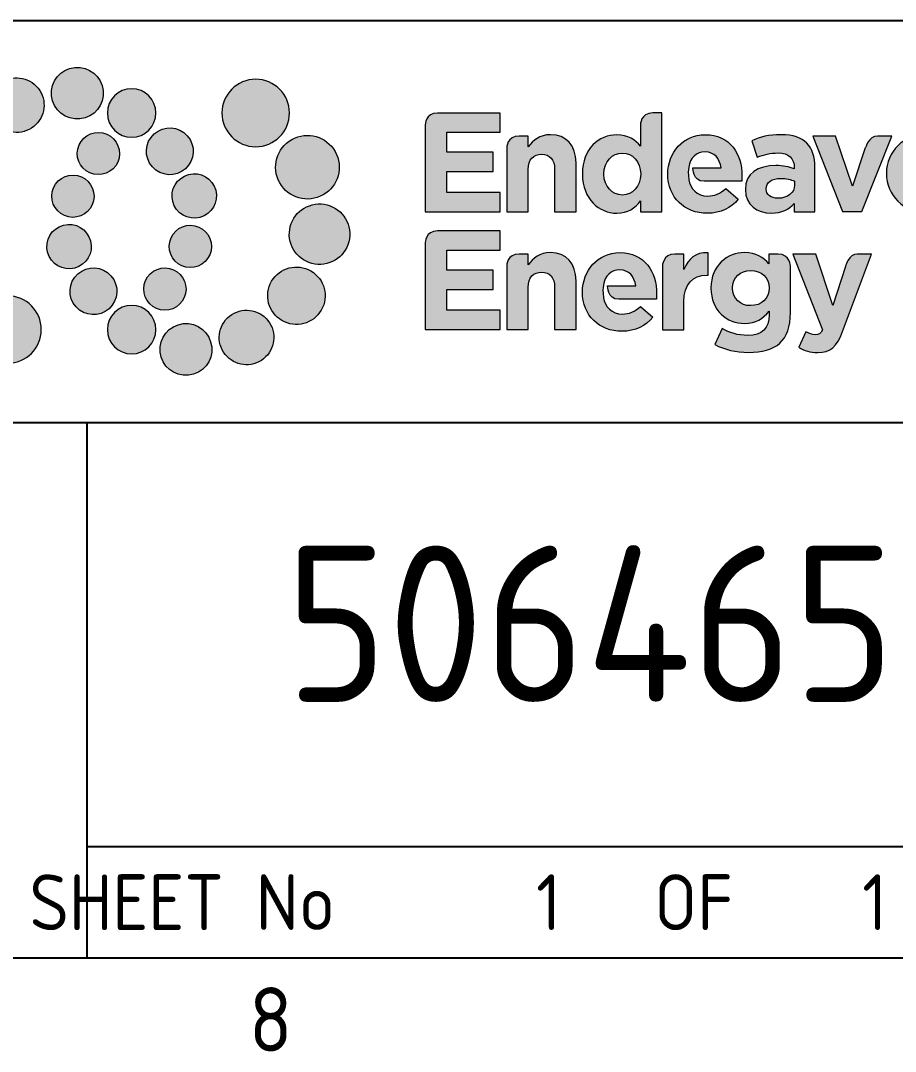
# Paper-space layout 'A2' of a CAD drawing. Header units: metres, sheet in millimetres. Extents: x -21 to 565, y 0 to 412.
# Drawn here: x 503.42 to 542.6, y 0.82 to 47 of the extents above; entities that cross this region are included whole.
import ezdxf
from ezdxf.enums import TextEntityAlignment as Align

# ---------------------------------------------------------------- set-up
doc = ezdxf.new("R2010")
doc.units = ezdxf.units.M
doc.layers.get('0').update_dxf_attribs({"color": 6})
doc.layers.add('Notes', color=7, linetype='Continuous')
doc.layers.add('SupportsUG_SP_EXT', color=7, linetype='Continuous')
doc.styles.add('iecISOCP', font='isocp.shx')
doc.styles.get("Standard").update_dxf_attribs({"font": 'arial.ttf'})

# ---------------------------------------------------------------- blocks, each defined once
blk = doc.blocks.new('EE_LOGO')
h = blk.add_hatch(color=7)
edge = h.paths.add_edge_path()
edge.add_spline(control_points=[(-18.272, 5.865), (-18.338, 6.504), (-18.908, 6.969), (-19.545, 6.904), (-20.185, 6.84), (-20.65, 6.27), (-20.584, 5.634), (-20.52, 4.994), (-19.951, 4.528), (-19.312, 4.593), (-18.671, 4.657), (-18.207, 5.226), (-18.272, 5.865)], knot_values=[0, 0, 0, 0, 1, 1, 1, 2, 2, 2, 3, 3, 3, 4, 4, 4, 4], degree=3, periodic=0)
h = blk.add_hatch(color=7)
edge = h.paths.add_edge_path()
edge.add_spline(control_points=[(-21.117, 5.874), (-21.481, 6.442), (-22.24, 6.607), (-22.806, 6.242), (-23.374, 5.876), (-23.536, 5.12), (-23.174, 4.55), (-22.805, 3.983), (-22.05, 3.82), (-21.483, 4.186), (-20.915, 4.55), (-20.748, 5.308), (-21.117, 5.874)], knot_values=[0, 0, 0, 0, 1, 1, 1, 2, 2, 2, 3, 3, 3, 4, 4, 4, 4], degree=3, periodic=0)
h = blk.add_hatch(color=7)
edge = h.paths.add_edge_path()
edge.add_spline(control_points=[(-9.932, 4.861), (-9.932, 4.027), (-10.608, 3.351), (-11.442, 3.351), (-12.276, 3.351), (-12.953, 4.027), (-12.953, 4.861), (-12.953, 5.695), (-12.276, 6.371), (-11.442, 6.371), (-10.608, 6.371), (-9.932, 5.695), (-9.932, 4.861)], knot_values=[0, 0, 0, 0, 1, 1, 1, 2, 2, 2, 3, 3, 3, 4, 4, 4, 4], degree=3, periodic=0)
h = blk.add_hatch(color=7)
edge = h.paths.add_edge_path()
edge.add_spline(control_points=[(-15.912, 4.861), (-15.912, 4.261), (-16.398, 3.774), (-16.998, 3.774), (-17.599, 3.774), (-18.085, 4.261), (-18.085, 4.861), (-18.085, 5.461), (-17.599, 5.947), (-16.998, 5.947), (-16.398, 5.947), (-15.912, 5.461), (-15.912, 4.861)], knot_values=[0, 0, 0, 0, 1, 1, 1, 2, 2, 2, 3, 3, 3, 4, 4, 4, 4], degree=3, periodic=0)
edge = h.paths.add_edge_path()
edge.add_spline(control_points=[(-18.287, 3.97), (-18.8, 4.08), (-19.302, 3.756), (-19.412, 3.245), (-19.522, 2.736), (-19.198, 2.231), (-18.69, 2.12), (-18.178, 2.008), (-17.673, 2.333), (-17.564, 2.844), (-17.454, 3.354), (-17.778, 3.859), (-18.287, 3.97)], knot_values=[0, 0, 0, 0, 1, 1, 1, 2, 2, 2, 3, 3, 3, 4, 4, 4, 4], degree=3, periodic=0)
h = blk.add_hatch(color=7)
edge = h.paths.add_edge_path()
edge.add_spline(control_points=[(-14.591, 2.361), (-14.158, 2.747), (-14.12, 3.41), (-14.507, 3.841), (-14.892, 4.274), (-15.554, 4.311), (-15.987, 3.925), (-16.42, 3.541), (-16.456, 2.876), (-16.07, 2.447), (-15.686, 2.014), (-15.024, 1.976), (-14.591, 2.361)], knot_values=[0, 0, 0, 0, 1, 1, 1, 2, 2, 2, 3, 3, 3, 4, 4, 4, 4], degree=3, periodic=0)
edge = h.paths.add_edge_path()
edge.add_spline(control_points=[(-15.912, 4.861), (-15.912, 4.261), (-16.398, 3.774), (-16.998, 3.774), (-17.599, 3.774), (-18.085, 4.261), (-18.085, 4.861), (-18.085, 5.461), (-17.599, 5.947), (-16.998, 5.947), (-16.398, 5.947), (-15.912, 5.461), (-15.912, 4.861)], knot_values=[0, 0, 0, 0, 1, 1, 1, 2, 2, 2, 3, 3, 3, 4, 4, 4, 4], degree=3, periodic=0)
h = blk.add_hatch(color=7)
edge = h.paths.add_edge_path()
edge.add_spline(control_points=[(-15.912, 4.861), (-15.912, 4.261), (-16.398, 3.774), (-16.998, 3.774), (-17.599, 3.774), (-18.085, 4.261), (-18.085, 4.861), (-18.085, 5.461), (-17.598, 5.947), (-16.998, 5.947), (-16.398, 5.947), (-15.912, 5.461), (-15.912, 4.861)], knot_values=[0, 0, 0, 0, 1, 1, 1, 2, 2, 2, 3, 3, 3, 4, 4, 4, 4], degree=3, periodic=0)
edge = h.paths.add_edge_path(flags=16)
edge.add_spline(control_points=[(-15.912, 4.861), (-15.912, 4.261), (-16.398, 3.774), (-16.998, 3.774), (-17.599, 3.774), (-18.085, 4.261), (-18.085, 4.861), (-18.085, 5.461), (-17.599, 5.947), (-16.998, 5.947), (-16.398, 5.947), (-15.912, 5.461), (-15.912, 4.861)], knot_values=[0, 0, 0, 0, 1, 1, 1, 2, 2, 2, 3, 3, 3, 4, 4, 4, 4], degree=3, periodic=0)
h = blk.add_hatch(color=7)
edge = h.paths.add_edge_path()
edge.add_spline(control_points=[(-3.852, 0.44), (-3.852, 0.44), (-3.852, 4.253), (-3.852, 4.3), (-3.852, 4.346), (-3.85, 4.86), (-3.293, 4.86), (-2.736, 4.861), (-0.486, 4.86), (-0.486, 4.86), (-0.486, 4.86), (-0.486, 3.995), (-0.486, 3.995), (-0.486, 3.995), (-2.886, 3.995), (-2.886, 3.995), (-2.886, 3.995), (-2.886, 3.099), (-2.886, 3.099), (-2.886, 3.099), (-0.802, 3.099), (-0.802, 3.099), (-0.802, 3.099), (-0.802, 2.233), (-0.802, 2.233), (-0.802, 2.233), (-2.886, 2.233), (-2.886, 2.233), (-2.886, 2.233), (-2.886, 1.305), (-2.886, 1.305), (-2.886, 1.305), (-0.486, 1.305), (-0.486, 1.305), (-0.486, 1.305), (-0.486, 0.44), (-0.486, 0.44), (-0.486, 0.44), (-3.852, 0.44), (-3.852, 0.44)], knot_values=[0, 0, 0, 0, 1, 1, 1, 2, 2, 2, 3, 3, 3, 4, 4, 4, 5, 5, 5, 6, 6, 6, 7, 7, 7, 8, 8, 8, 9, 9, 9, 10, 10, 10, 11, 11, 11, 12, 12, 12, 13, 13, 13, 13], degree=3, periodic=0)
h = blk.add_hatch(color=7)
edge = h.paths.add_edge_path(flags=16)
edge.add_spline(control_points=[(5.8, 2.133), (5.8, 2.695), (5.427, 3.067), (4.979, 3.067), (4.531, 3.067), (4.151, 2.701), (4.151, 2.133), (4.151, 2.133), (4.151, 2.12), (4.151, 2.12), (4.151, 1.558), (4.531, 1.185), (4.979, 1.185), (5.427, 1.185), (5.8, 1.558), (5.8, 2.12), (5.8, 2.12), (5.8, 2.133), (5.8, 2.133)], knot_values=[0, 0, 0, 0, 1, 1, 1, 2, 2, 2, 3, 3, 3, 4, 4, 4, 5, 5, 5, 6, 6, 6, 6], degree=3, periodic=0)
edge = h.paths.add_edge_path()
edge.add_spline(control_points=[(5.787, 0.44), (5.787, 0.44), (5.787, 0.92), (5.787, 0.92), (5.554, 0.604), (5.231, 0.371), (4.733, 0.371), (3.943, 0.371), (3.192, 0.99), (3.192, 2.12), (3.192, 2.12), (3.192, 2.133), (3.192, 2.133), (3.192, 3.263), (3.931, 3.882), (4.733, 3.882), (5.244, 3.882), (5.56, 3.648), (5.787, 3.377), (5.787, 3.377), (5.787, 4.266), (5.787, 4.304), (5.787, 4.343), (5.789, 4.861), (6.343, 4.861), (6.731, 4.861), (6.747, 4.861), (6.747, 4.861), (6.747, 4.861), (6.747, 0.44), (6.747, 0.44), (6.747, 0.44), (5.787, 0.44), (5.787, 0.44)], knot_values=[0, 0, 0, 0, 1, 1, 1, 2, 2, 2, 3, 3, 3, 4, 4, 4, 5, 5, 5, 6, 6, 6, 7, 7, 7, 8, 8, 8, 9, 9, 9, 10, 10, 10, 11, 11, 11, 11], degree=3, periodic=0)
h = blk.add_hatch(color=7)
edge = h.paths.add_edge_path()
edge.add_spline(control_points=[(-8.551, 1.129), (-7.829, 1.446), (-7.501, 2.288), (-7.819, 3.008), (-8.136, 3.727), (-8.978, 4.056), (-9.698, 3.738), (-10.419, 3.421), (-10.746, 2.579), (-10.431, 1.859), (-10.113, 1.137), (-9.272, 0.81), (-8.551, 1.129)], knot_values=[0, 0, 0, 0, 1, 1, 1, 2, 2, 2, 3, 3, 3, 4, 4, 4, 4], degree=3, periodic=0)
h = blk.add_hatch(color=7)
edge = h.paths.add_edge_path()
edge.add_spline(control_points=[(1.944, 0.44), (1.944, 0.44), (1.944, 2.328), (1.944, 2.328), (1.944, 2.783), (1.729, 3.017), (1.363, 3.017), (0.996, 3.017), (0.763, 2.783), (0.763, 2.328), (0.763, 2.328), (0.763, 0.44), (0.763, 0.44), (0.763, 0.44), (-0.197, 0.44), (-0.197, 0.44), (-0.197, 0.44), (-0.195, 3.212), (-0.197, 3.27), (-0.198, 3.328), (-0.198, 3.825), (0.36, 3.825), (0.763, 3.825), (0.763, 3.825), (0.763, 3.825), (0.763, 3.825), (0.763, 3.345), (0.763, 3.345), (0.984, 3.629), (1.268, 3.888), (1.754, 3.888), (2.481, 3.888), (2.904, 3.408), (2.904, 2.632), (2.904, 2.632), (2.904, 0.44), (2.904, 0.44), (2.904, 0.44), (1.944, 0.44), (1.944, 0.44)], knot_values=[0, 0, 0, 0, 1, 1, 1, 2, 2, 2, 3, 3, 3, 4, 4, 4, 5, 5, 5, 6, 6, 6, 7, 7, 7, 8, 8, 8, 9, 9, 9, 10, 10, 10, 11, 11, 11, 12, 12, 12, 13, 13, 13, 13], degree=3, periodic=0)
h = blk.add_hatch(color=7)
edge = h.paths.add_edge_path()
edge.add_spline(control_points=[(8.687, 3.89), (7.702, 3.89), (7.014, 3.094), (7.014, 2.128), (7.014, 2.128), (7.014, 2.116), (7.014, 2.116), (7.014, 1.08), (7.765, 0.367), (8.782, 0.367), (9.394, 0.367), (9.849, 0.606), (10.164, 0.998), (10.164, 0.998), (9.615, 1.484), (9.615, 1.484), (9.35, 1.238), (9.116, 1.144), (8.794, 1.137), (8.33, 1.127), (8.001, 1.494), (7.955, 1.865), (7.915, 2.185), (7.929, 2.29), (7.951, 2.43), (8.017, 2.847), (8.289, 3.12), (8.687, 3.12), (9.091, 3.12), (9.344, 2.829), (9.401, 2.4), (9.401, 2.4), (8.14, 2.4), (8.14, 2.4), (8.14, 2.4), (8.117, 1.8), (8.643, 1.8), (9.169, 1.8), (10.323, 1.8), (10.323, 1.8), (10.329, 1.888), (10.335, 1.945), (10.335, 2.04), (10.335, 2.04), (10.335, 2.052), (10.335, 2.052), (10.335, 3.012), (9.817, 3.89), (8.687, 3.89)], knot_values=[0, 0, 0, 0, 1, 1, 1, 2, 2, 2, 3, 3, 3, 4, 4, 4, 5, 5, 5, 6, 6, 6, 7, 7, 7, 8, 8, 8, 9, 9, 9, 10, 10, 10, 11, 11, 11, 12, 12, 12, 13, 13, 13, 14, 14, 14, 15, 15, 15, 16, 16, 16, 16], degree=3, periodic=0)
h = blk.add_hatch(color=7)
edge = h.paths.add_edge_path(flags=16)
edge.add_spline(control_points=[(12.693, 1.804), (12.529, 1.88), (12.315, 1.93), (12.081, 1.93), (11.67, 1.93), (11.418, 1.766), (11.418, 1.463), (11.418, 1.463), (11.418, 1.45), (11.418, 1.45), (11.418, 1.191), (11.632, 1.04), (11.942, 1.04), (12.39, 1.04), (12.693, 1.286), (12.693, 1.633), (12.693, 1.633), (12.693, 1.804), (12.693, 1.804)], knot_values=[0, 0, 0, 0, 1, 1, 1, 2, 2, 2, 3, 3, 3, 4, 4, 4, 5, 5, 5, 6, 6, 6, 6], degree=3, periodic=0)
edge = h.paths.add_edge_path()
edge.add_spline(control_points=[(12.674, 0.44), (12.674, 0.44), (12.674, 0.806), (12.674, 0.806), (12.441, 0.547), (12.119, 0.377), (11.651, 0.377), (11.014, 0.377), (10.489, 0.743), (10.489, 1.412), (10.489, 1.412), (10.489, 1.425), (10.489, 1.425), (10.489, 2.164), (11.051, 2.505), (11.853, 2.505), (12.194, 2.505), (12.441, 2.448), (12.68, 2.366), (12.68, 2.366), (12.68, 2.423), (12.68, 2.423), (12.68, 2.82), (12.434, 3.069), (11.954, 3.069), (11.588, 3.069), (11.329, 2.999), (11.02, 2.886), (11.02, 2.886), (10.78, 3.618), (10.78, 3.618), (11.152, 3.782), (11.519, 3.89), (12.093, 3.89), (13.142, 3.89), (13.603, 3.347), (13.603, 2.431), (13.603, 2.431), (13.603, 0.44), (13.603, 0.44), (13.603, 0.44), (12.674, 0.44), (12.674, 0.44)], knot_values=[0, 0, 0, 0, 1, 1, 1, 2, 2, 2, 3, 3, 3, 4, 4, 4, 5, 5, 5, 6, 6, 6, 7, 7, 7, 8, 8, 8, 9, 9, 9, 10, 10, 10, 11, 11, 11, 12, 12, 12, 13, 13, 13, 14, 14, 14, 14], degree=3, periodic=0)
h = blk.add_hatch(color=7)
edge = h.paths.add_edge_path()
edge.add_spline(control_points=[(15.712, 0.441), (15.712, 0.441), (14.841, 0.441), (14.841, 0.441), (14.841, 0.441), (13.508, 3.828), (13.508, 3.828), (13.508, 3.828), (14.525, 3.828), (14.525, 3.828), (14.525, 3.828), (15.283, 1.584), (15.283, 1.584), (15.283, 1.584), (15.86, 3.296), (15.86, 3.296), (15.86, 3.296), (16.025, 3.828), (16.404, 3.828), (16.783, 3.828), (17.044, 3.828), (17.044, 3.828), (17.044, 3.828), (15.712, 0.441), (15.712, 0.441)], knot_values=[0, 0, 0, 0, 1, 1, 1, 2, 2, 2, 3, 3, 3, 4, 4, 4, 5, 5, 5, 6, 6, 6, 7, 7, 7, 8, 8, 8, 8], degree=3, periodic=0)
h = blk.add_hatch(color=7)
edge = h.paths.add_edge_path(flags=16)
edge.add_spline(control_points=[(19.518, 2.158), (19.518, 2.657), (19.157, 3.092), (18.627, 3.092), (18.078, 3.092), (17.749, 2.669), (17.749, 2.171), (17.749, 2.171), (17.749, 2.158), (17.749, 2.158), (17.749, 1.659), (18.109, 1.223), (18.64, 1.223), (19.189, 1.223), (19.518, 1.646), (19.518, 2.145), (19.518, 2.145), (19.518, 2.158), (19.518, 2.158)], knot_values=[0, 0, 0, 0, 1, 1, 1, 2, 2, 2, 3, 3, 3, 4, 4, 4, 5, 5, 5, 6, 6, 6, 6], degree=3, periodic=0)
edge = h.paths.add_edge_path()
edge.add_spline(control_points=[(18.627, 0.396), (17.579, 0.396), (16.802, 1.173), (16.802, 2.145), (16.802, 2.145), (16.802, 2.158), (16.802, 2.158), (16.802, 3.13), (17.585, 3.92), (18.64, 3.92), (19.688, 3.92), (20.465, 3.143), (20.465, 2.171), (20.465, 2.171), (20.465, 2.158), (20.465, 2.158), (20.465, 1.185), (19.682, 0.396), (18.627, 0.396)], knot_values=[0, 0, 0, 0, 1, 1, 1, 2, 2, 2, 3, 3, 3, 4, 4, 4, 5, 5, 5, 6, 6, 6, 6], degree=3, periodic=0)
h = blk.add_hatch(color=7)
edge = h.paths.add_edge_path()
edge.add_spline(control_points=[(-19.428, 2.057), (-19.94, 2.167), (-20.443, 1.843), (-20.553, 1.333), (-20.663, 0.823), (-20.338, 0.318), (-19.83, 0.208), (-19.319, 0.096), (-18.814, 0.421), (-18.705, 0.932), (-18.594, 1.442), (-18.919, 1.947), (-19.428, 2.057)], knot_values=[0, 0, 0, 0, 1, 1, 1, 2, 2, 2, 3, 3, 3, 4, 4, 4, 4], degree=3, periodic=0)
h = blk.add_hatch(color=7)
edge = h.paths.add_edge_path()
edge.add_spline(control_points=[(-13.94, 0.18), (-13.409, 0.32), (-13.092, 0.865), (-13.232, 1.397), (-13.372, 1.93), (-13.919, 2.246), (-14.449, 2.106), (-14.977, 1.966), (-15.296, 1.421), (-15.158, 0.89), (-15.017, 0.358), (-14.472, 0.04), (-13.94, 0.18)], knot_values=[0, 0, 0, 0, 1, 1, 1, 2, 2, 2, 3, 3, 3, 4, 4, 4, 4], degree=3, periodic=0)
h = blk.add_hatch(color=7)
edge = h.paths.add_edge_path()
edge.add_spline(control_points=[(-8.66, -1.921), (-7.912, -1.963), (-7.274, -1.392), (-7.231, -0.645), (-7.186, 0.102), (-7.76, 0.74), (-8.507, 0.784), (-9.254, 0.827), (-9.893, 0.256), (-9.936, -0.492), (-9.977, -1.238), (-9.407, -1.878), (-8.66, -1.921)], knot_values=[0, 0, 0, 0, 1, 1, 1, 2, 2, 2, 3, 3, 3, 4, 4, 4, 4], degree=3, periodic=0)
h = blk.add_hatch(color=7)
edge = h.paths.add_edge_path()
edge.add_spline(control_points=[(-20.056, -0.164), (-20.588, -0.304), (-20.905, -0.849), (-20.765, -1.38), (-20.625, -1.913), (-20.078, -2.23), (-19.548, -2.089), (-19.02, -1.949), (-18.701, -1.405), (-18.839, -0.874), (-18.98, -0.341), (-19.524, -0.024), (-20.056, -0.164)], knot_values=[0, 0, 0, 0, 1, 1, 1, 2, 2, 2, 3, 3, 3, 4, 4, 4, 4], degree=3, periodic=0)
h = blk.add_hatch(color=7)
edge = h.paths.add_edge_path()
edge.add_spline(control_points=[(-14.569, -2.041), (-14.056, -2.151), (-13.554, -1.827), (-13.444, -1.316), (-13.334, -0.807), (-13.658, -0.302), (-14.167, -0.191), (-14.678, -0.079), (-15.183, -0.404), (-15.292, -0.916), (-15.402, -1.425), (-15.078, -1.93), (-14.569, -2.041)], knot_values=[0, 0, 0, 0, 1, 1, 1, 2, 2, 2, 3, 3, 3, 4, 4, 4, 4], degree=3, periodic=0)
h = blk.add_hatch(color=7)
edge = h.paths.add_edge_path()
edge.add_spline(control_points=[(-3.852, -4.844), (-3.852, -4.844), (-3.852, -1.031), (-3.852, -0.984), (-3.852, -0.938), (-3.85, -0.425), (-3.293, -0.424), (-2.736, -0.424), (-0.486, -0.424), (-0.486, -0.424), (-0.486, -0.424), (-0.486, -1.289), (-0.486, -1.289), (-0.486, -1.289), (-2.886, -1.289), (-2.886, -1.289), (-2.886, -1.289), (-2.886, -2.186), (-2.886, -2.186), (-2.886, -2.186), (-0.802, -2.186), (-0.802, -2.186), (-0.802, -2.186), (-0.802, -3.051), (-0.802, -3.051), (-0.802, -3.051), (-2.886, -3.051), (-2.886, -3.051), (-2.886, -3.051), (-2.886, -3.98), (-2.886, -3.98), (-2.886, -3.98), (-0.486, -3.98), (-0.486, -3.98), (-0.486, -3.98), (-0.486, -4.844), (-0.486, -4.844), (-0.486, -4.844), (-3.852, -4.844), (-3.852, -4.844)], knot_values=[0, 0, 0, 0, 1, 1, 1, 2, 2, 2, 3, 3, 3, 4, 4, 4, 5, 5, 5, 6, 6, 6, 7, 7, 7, 8, 8, 8, 9, 9, 9, 10, 10, 10, 11, 11, 11, 12, 12, 12, 13, 13, 13, 13], degree=3, periodic=0)
h = blk.add_hatch(color=7)
edge = h.paths.add_edge_path()
edge.add_spline(control_points=[(8.766, -2.404), (8.128, -2.404), (7.736, -2.789), (7.736, -3.598), (7.736, -3.598), (7.736, -4.848), (7.736, -4.848), (7.736, -4.848), (6.776, -4.848), (6.776, -4.848), (6.776, -4.848), (6.776, -2.05), (6.776, -2.019), (6.776, -1.989), (6.774, -1.463), (7.333, -1.463), (7.736, -1.463), (7.736, -1.463), (7.736, -1.463), (7.736, -1.463), (7.736, -2.145), (7.736, -2.145), (7.932, -1.678), (8.247, -1.375), (8.816, -1.4), (8.816, -1.4), (8.816, -2.404), (8.816, -2.404), (8.816, -2.404), (8.766, -2.404), (8.766, -2.404)], knot_values=[0, 0, 0, 0, 1, 1, 1, 2, 2, 2, 3, 3, 3, 4, 4, 4, 5, 5, 5, 6, 6, 6, 7, 7, 7, 8, 8, 8, 9, 9, 9, 10, 10, 10, 10], degree=3, periodic=0)
h = blk.add_hatch(color=7)
edge = h.paths.add_edge_path()
edge.add_spline(control_points=[(1.944, -4.844), (1.944, -4.844), (1.944, -2.956), (1.944, -2.956), (1.944, -2.502), (1.729, -2.267), (1.363, -2.267), (0.996, -2.267), (0.763, -2.502), (0.763, -2.956), (0.763, -2.956), (0.763, -4.844), (0.763, -4.844), (0.763, -4.844), (-0.197, -4.844), (-0.197, -4.844), (-0.197, -4.844), (-0.195, -2.072), (-0.197, -2.014), (-0.198, -1.956), (-0.198, -1.459), (0.36, -1.459), (0.763, -1.459), (0.763, -1.459), (0.763, -1.459), (0.763, -1.459), (0.763, -1.939), (0.763, -1.939), (0.984, -1.655), (1.268, -1.396), (1.754, -1.396), (2.481, -1.396), (2.904, -1.876), (2.904, -2.653), (2.904, -2.653), (2.904, -4.844), (2.904, -4.844), (2.904, -4.844), (1.944, -4.844), (1.944, -4.844)], knot_values=[0, 0, 0, 0, 1, 1, 1, 2, 2, 2, 3, 3, 3, 4, 4, 4, 5, 5, 5, 6, 6, 6, 7, 7, 7, 8, 8, 8, 9, 9, 9, 10, 10, 10, 11, 11, 11, 12, 12, 12, 13, 13, 13, 13], degree=3, periodic=0)
h = blk.add_hatch(color=7)
edge = h.paths.add_edge_path()
edge.add_spline(control_points=[(4.865, -1.396), (3.88, -1.396), (3.192, -2.192), (3.192, -3.158), (3.192, -3.158), (3.192, -3.171), (3.192, -3.171), (3.192, -4.206), (3.943, -4.92), (4.96, -4.92), (5.572, -4.92), (6.027, -4.68), (6.343, -4.288), (6.343, -4.288), (5.794, -3.802), (5.794, -3.802), (5.528, -4.048), (5.295, -4.143), (4.973, -4.149), (4.508, -4.159), (4.18, -3.793), (4.133, -3.421), (4.093, -3.101), (4.107, -2.996), (4.129, -2.856), (4.195, -2.439), (4.467, -2.167), (4.865, -2.167), (5.269, -2.167), (5.522, -2.457), (5.579, -2.886), (5.579, -2.886), (4.318, -2.886), (4.318, -2.886), (4.318, -2.886), (4.295, -3.486), (4.821, -3.486), (5.347, -3.486), (6.501, -3.486), (6.501, -3.486), (6.507, -3.398), (6.513, -3.341), (6.513, -3.246), (6.513, -3.246), (6.513, -3.234), (6.513, -3.234), (6.513, -2.274), (5.995, -1.396), (4.865, -1.396)], knot_values=[0, 0, 0, 0, 1, 1, 1, 2, 2, 2, 3, 3, 3, 4, 4, 4, 5, 5, 5, 6, 6, 6, 7, 7, 7, 8, 8, 8, 9, 9, 9, 10, 10, 10, 11, 11, 11, 12, 12, 12, 13, 13, 13, 14, 14, 14, 15, 15, 15, 16, 16, 16, 16], degree=3, periodic=0)
h = blk.add_hatch(color=7)
edge = h.paths.add_edge_path(flags=16)
edge.add_spline(control_points=[(11.557, -2.975), (11.557, -2.514), (11.198, -2.192), (10.73, -2.192), (10.263, -2.192), (9.909, -2.514), (9.909, -2.975), (9.909, -2.975), (9.909, -2.988), (9.909, -2.988), (9.909, -3.455), (10.263, -3.771), (10.73, -3.771), (11.198, -3.771), (11.557, -3.448), (11.557, -2.988), (11.557, -2.988), (11.557, -2.975), (11.557, -2.975)], knot_values=[0, 0, 0, 0, 1, 1, 1, 2, 2, 2, 3, 3, 3, 4, 4, 4, 5, 5, 5, 6, 6, 6, 6], degree=3, periodic=0)
edge = h.paths.add_edge_path()
edge.add_spline(control_points=[(10.617, -5.867), (10.067, -5.867), (9.549, -5.741), (9.12, -5.513), (9.12, -5.513), (9.448, -4.793), (9.448, -4.793), (9.796, -4.989), (10.143, -5.103), (10.592, -5.103), (11.248, -5.103), (11.557, -4.787), (11.557, -4.181), (11.557, -4.181), (11.557, -4.017), (11.557, -4.017), (11.273, -4.358), (10.964, -4.566), (10.452, -4.566), (9.663, -4.566), (8.949, -3.991), (8.949, -2.988), (8.949, -2.988), (8.949, -2.975), (8.949, -2.975), (8.949, -1.965), (9.676, -1.396), (10.452, -1.396), (10.976, -1.396), (11.286, -1.617), (11.545, -1.901), (11.545, -1.901), (11.545, -1.459), (11.545, -1.459), (11.545, -1.459), (11.545, -1.459), (11.952, -1.459), (12.509, -1.459), (12.505, -2.018), (12.505, -2.018), (12.505, -2.018), (12.505, -4.08), (12.505, -4.08), (12.505, -5.355), (11.873, -5.867), (10.617, -5.867)], knot_values=[0, 0, 0, 0, 1, 1, 1, 2, 2, 2, 3, 3, 3, 4, 4, 4, 5, 5, 5, 6, 6, 6, 7, 7, 7, 8, 8, 8, 9, 9, 9, 10, 10, 10, 11, 11, 11, 12, 12, 12, 13, 13, 13, 14, 14, 14, 15, 15, 15, 15], degree=3, periodic=0)
h = blk.add_hatch(color=7)
edge = h.paths.add_edge_path()
edge.add_spline(control_points=[(14.843, -4.923), (14.584, -5.612), (14.306, -5.871), (13.732, -5.871), (13.384, -5.871), (13.125, -5.782), (12.879, -5.637), (12.879, -5.637), (13.201, -4.942), (13.201, -4.942), (13.328, -5.018), (13.486, -5.075), (13.612, -5.075), (13.776, -5.075), (13.864, -5.025), (13.947, -4.854), (13.947, -4.854), (12.62, -1.457), (12.62, -1.457), (12.62, -1.457), (13.637, -1.457), (13.637, -1.457), (13.637, -1.457), (14.407, -3.762), (14.407, -3.762), (14.407, -3.762), (14.967, -2.015), (14.967, -2.015), (14.967, -2.015), (15.138, -1.457), (15.498, -1.457), (15.858, -1.457), (16.144, -1.457), (16.144, -1.457), (16.144, -1.457), (14.843, -4.923), (14.843, -4.923)], knot_values=[0, 0, 0, 0, 1, 1, 1, 2, 2, 2, 3, 3, 3, 4, 4, 4, 5, 5, 5, 6, 6, 6, 7, 7, 7, 8, 8, 8, 9, 9, 9, 10, 10, 10, 11, 11, 11, 12, 12, 12, 12], degree=3, periodic=0)
h = blk.add_hatch(color=7)
edge = h.paths.add_edge_path()
edge.add_spline(control_points=[(-19.406, -2.345), (-19.838, -2.731), (-19.876, -3.393), (-19.489, -3.824), (-19.105, -4.258), (-18.443, -4.295), (-18.01, -3.908), (-17.577, -3.524), (-17.541, -2.86), (-17.926, -2.43), (-18.311, -1.997), (-18.973, -1.96), (-19.406, -2.345)], knot_values=[0, 0, 0, 0, 1, 1, 1, 2, 2, 2, 3, 3, 3, 4, 4, 4, 4], degree=3, periodic=0)
h = blk.add_hatch(color=7)
edge = h.paths.add_edge_path()
edge.add_spline(control_points=[(-15.71, -3.953), (-15.197, -4.063), (-14.695, -3.739), (-14.585, -3.229), (-14.474, -2.719), (-14.799, -2.214), (-15.307, -2.103), (-15.819, -1.992), (-16.324, -2.317), (-16.433, -2.828), (-16.543, -3.338), (-16.218, -3.843), (-15.71, -3.953)], knot_values=[0, 0, 0, 0, 1, 1, 1, 2, 2, 2, 3, 3, 3, 4, 4, 4, 4], degree=3, periodic=0)
h = blk.add_hatch(color=7)
edge = h.paths.add_edge_path()
edge.add_spline(control_points=[(-10.266, -4.439), (-9.654, -4.794), (-8.863, -4.589), (-8.506, -3.974), (-8.149, -3.359), (-8.356, -2.573), (-8.968, -2.215), (-9.583, -1.856), (-10.371, -2.064), (-10.729, -2.678), (-11.089, -3.292), (-10.881, -4.08), (-10.266, -4.439)], knot_values=[0, 0, 0, 0, 1, 1, 1, 2, 2, 2, 3, 3, 3, 4, 4, 4, 4], degree=3, periodic=0)
h = blk.add_hatch(color=7)
edge = h.paths.add_edge_path()
edge.add_spline(control_points=[(-24.065, -4.844), (-24.065, -4.01), (-23.389, -3.334), (-22.555, -3.334), (-21.72, -3.334), (-21.044, -4.01), (-21.044, -4.844), (-21.044, -5.678), (-21.721, -6.354), (-22.555, -6.354), (-23.389, -6.354), (-24.065, -5.678), (-24.065, -4.844)], knot_values=[0, 0, 0, 0, 1, 1, 1, 2, 2, 2, 3, 3, 3, 4, 4, 4, 4], degree=3, periodic=0)
h = blk.add_hatch(color=7)
edge = h.paths.add_edge_path()
edge.add_spline(control_points=[(-18.085, -4.844), (-18.085, -4.244), (-17.599, -3.758), (-16.998, -3.758), (-16.398, -3.758), (-15.912, -4.244), (-15.912, -4.844), (-15.912, -5.444), (-16.398, -5.931), (-16.998, -5.931), (-17.599, -5.931), (-18.085, -5.444), (-18.085, -4.844)], knot_values=[0, 0, 0, 0, 1, 1, 1, 2, 2, 2, 3, 3, 3, 4, 4, 4, 4], degree=3, periodic=0)
h = blk.add_hatch(color=7)
edge = h.paths.add_edge_path()
edge.add_spline(control_points=[(-12.879, -5.857), (-12.516, -6.425), (-11.757, -6.59), (-11.19, -6.225), (-10.623, -5.859), (-10.461, -5.104), (-10.823, -4.534), (-11.191, -3.967), (-11.947, -3.803), (-12.514, -4.169), (-13.081, -4.533), (-13.248, -5.291), (-12.879, -5.857)], knot_values=[0, 0, 0, 0, 1, 1, 1, 2, 2, 2, 3, 3, 3, 4, 4, 4, 4], degree=3, periodic=0)
h = blk.add_hatch(color=7)
edge = h.paths.add_edge_path()
edge.add_spline(control_points=[(-15.724, -5.849), (-15.658, -6.488), (-15.089, -6.953), (-14.452, -6.888), (-13.812, -6.823), (-13.347, -6.254), (-13.413, -5.617), (-13.476, -4.978), (-14.045, -4.512), (-14.684, -4.576), (-15.326, -4.641), (-15.79, -5.21), (-15.724, -5.849)], knot_values=[0, 0, 0, 0, 1, 1, 1, 2, 2, 2, 3, 3, 3, 4, 4, 4, 4], degree=3, periodic=0)
at = {"color": 7, "lineweight": 0}
for points in [[(-15.078, 2.115), (-15.078, 2.115)], [(-18.918, -2.098), (-18.918, -2.098)]]:
    blk.add_lwpolyline(points, dxfattribs=at)
for points, knots in [([(-18.272, 5.865), (-18.338, 6.504), (-18.908, 6.969), (-19.545, 6.904), (-20.185, 6.84), (-20.65, 6.27), (-20.584, 5.634), (-20.52, 4.994), (-19.951, 4.528), (-19.312, 4.593), (-18.671, 4.657), (-18.207, 5.226), (-18.272, 5.865)], [0, 0, 0, 0, 1, 1, 1, 2, 2, 2, 3, 3, 3, 4, 4, 4, 4]), ([(-21.117, 5.874), (-21.481, 6.442), (-22.24, 6.607), (-22.806, 6.242), (-23.374, 5.876), (-23.536, 5.12), (-23.174, 4.55), (-22.805, 3.983), (-22.05, 3.82), (-21.483, 4.186), (-20.915, 4.55), (-20.748, 5.308), (-21.117, 5.874)], [0, 0, 0, 0, 1, 1, 1, 2, 2, 2, 3, 3, 3, 4, 4, 4, 4]), ([(-9.932, 4.861), (-9.932, 4.027), (-10.608, 3.351), (-11.442, 3.351), (-12.276, 3.351), (-12.953, 4.027), (-12.953, 4.861), (-12.953, 5.695), (-12.276, 6.371), (-11.442, 6.371), (-10.608, 6.371), (-9.932, 5.695), (-9.932, 4.861)], [0, 0, 0, 0, 1, 1, 1, 2, 2, 2, 3, 3, 3, 4, 4, 4, 4]), ([(-15.912, 4.861), (-15.912, 4.261), (-16.398, 3.774), (-16.998, 3.774), (-17.599, 3.774), (-18.085, 4.261), (-18.085, 4.861), (-18.085, 5.461), (-17.599, 5.947), (-16.998, 5.947), (-16.398, 5.947), (-15.912, 5.461), (-15.912, 4.861)], [0, 0, 0, 0, 1, 1, 1, 2, 2, 2, 3, 3, 3, 4, 4, 4, 4]), ([(-15.912, 4.861), (-15.912, 4.261), (-16.398, 3.774), (-16.998, 3.774), (-17.599, 3.774), (-18.085, 4.261), (-18.085, 4.861), (-18.085, 5.461), (-17.598, 5.947), (-16.998, 5.947), (-16.398, 5.947), (-15.912, 5.461), (-15.912, 4.861)], [0, 0, 0, 0, 1, 1, 1, 2, 2, 2, 3, 3, 3, 4, 4, 4, 4]), ([(-3.852, 0.44), (-3.852, 0.44), (-3.852, 4.253), (-3.852, 4.3), (-3.852, 4.346), (-3.85, 4.86), (-3.293, 4.86), (-2.736, 4.861), (-0.486, 4.86), (-0.486, 4.86), (-0.486, 4.86), (-0.486, 3.995), (-0.486, 3.995), (-0.486, 3.995), (-2.886, 3.995), (-2.886, 3.995), (-2.886, 3.995), (-2.886, 3.099), (-2.886, 3.099), (-2.886, 3.099), (-0.802, 3.099), (-0.802, 3.099), (-0.802, 3.099), (-0.802, 2.233), (-0.802, 2.233), (-0.802, 2.233), (-2.886, 2.233), (-2.886, 2.233), (-2.886, 2.233), (-2.886, 1.305), (-2.886, 1.305), (-2.886, 1.305), (-0.486, 1.305), (-0.486, 1.305), (-0.486, 1.305), (-0.486, 0.44), (-0.486, 0.44), (-0.486, 0.44), (-3.852, 0.44), (-3.852, 0.44)], [0, 0, 0, 0, 1, 1, 1, 2, 2, 2, 3, 3, 3, 4, 4, 4, 5, 5, 5, 6, 6, 6, 7, 7, 7, 8, 8, 8, 9, 9, 9, 10, 10, 10, 11, 11, 11, 12, 12, 12, 13, 13, 13, 13]), ([(5.787, 0.44), (5.787, 0.44), (5.787, 0.92), (5.787, 0.92), (5.554, 0.604), (5.231, 0.371), (4.733, 0.371), (3.943, 0.371), (3.192, 0.99), (3.192, 2.12), (3.192, 2.12), (3.192, 2.133), (3.192, 2.133), (3.192, 3.263), (3.931, 3.882), (4.733, 3.882), (5.244, 3.882), (5.56, 3.648), (5.787, 3.377), (5.787, 3.377), (5.787, 4.266), (5.787, 4.304), (5.787, 4.343), (5.789, 4.861), (6.343, 4.861), (6.731, 4.861), (6.747, 4.861), (6.747, 4.861), (6.747, 4.861), (6.747, 0.44), (6.747, 0.44), (6.747, 0.44), (5.787, 0.44), (5.787, 0.44)], [0, 0, 0, 0, 1, 1, 1, 2, 2, 2, 3, 3, 3, 4, 4, 4, 5, 5, 5, 6, 6, 6, 7, 7, 7, 8, 8, 8, 9, 9, 9, 10, 10, 10, 11, 11, 11, 11]), ([(-14.591, 2.361), (-14.158, 2.747), (-14.12, 3.41), (-14.507, 3.841), (-14.892, 4.274), (-15.554, 4.311), (-15.987, 3.925), (-16.42, 3.541), (-16.456, 2.876), (-16.07, 2.447), (-15.686, 2.014), (-15.024, 1.976), (-14.591, 2.361)], [0, 0, 0, 0, 1, 1, 1, 2, 2, 2, 3, 3, 3, 4, 4, 4, 4]), ([(-18.287, 3.97), (-18.8, 4.08), (-19.302, 3.756), (-19.412, 3.245), (-19.522, 2.736), (-19.198, 2.231), (-18.69, 2.12), (-18.178, 2.008), (-17.673, 2.333), (-17.564, 2.844), (-17.454, 3.354), (-17.778, 3.859), (-18.287, 3.97)], [0, 0, 0, 0, 1, 1, 1, 2, 2, 2, 3, 3, 3, 4, 4, 4, 4]), ([(-8.551, 1.129), (-7.829, 1.446), (-7.501, 2.288), (-7.819, 3.008), (-8.136, 3.727), (-8.978, 4.056), (-9.698, 3.738), (-10.419, 3.421), (-10.746, 2.579), (-10.431, 1.859), (-10.113, 1.137), (-9.272, 0.81), (-8.551, 1.129)], [0, 0, 0, 0, 1, 1, 1, 2, 2, 2, 3, 3, 3, 4, 4, 4, 4]), ([(1.944, 0.44), (1.944, 0.44), (1.944, 2.328), (1.944, 2.328), (1.944, 2.783), (1.729, 3.017), (1.363, 3.017), (0.996, 3.017), (0.763, 2.783), (0.763, 2.328), (0.763, 2.328), (0.763, 0.44), (0.763, 0.44), (0.763, 0.44), (-0.197, 0.44), (-0.197, 0.44), (-0.197, 0.44), (-0.195, 3.212), (-0.197, 3.27), (-0.198, 3.328), (-0.198, 3.825), (0.36, 3.825), (0.763, 3.825), (0.763, 3.825), (0.763, 3.825), (0.763, 3.825), (0.763, 3.345), (0.763, 3.345), (0.984, 3.629), (1.268, 3.888), (1.754, 3.888), (2.481, 3.888), (2.904, 3.408), (2.904, 2.632), (2.904, 2.632), (2.904, 0.44), (2.904, 0.44), (2.904, 0.44), (1.944, 0.44), (1.944, 0.44)], [0, 0, 0, 0, 1, 1, 1, 2, 2, 2, 3, 3, 3, 4, 4, 4, 5, 5, 5, 6, 6, 6, 7, 7, 7, 8, 8, 8, 9, 9, 9, 10, 10, 10, 11, 11, 11, 12, 12, 12, 13, 13, 13, 13]), ([(8.687, 3.89), (7.702, 3.89), (7.014, 3.094), (7.014, 2.128), (7.014, 2.128), (7.014, 2.116), (7.014, 2.116), (7.014, 1.08), (7.765, 0.367), (8.782, 0.367), (9.394, 0.367), (9.849, 0.606), (10.164, 0.998), (10.164, 0.998), (9.615, 1.484), (9.615, 1.484), (9.35, 1.238), (9.116, 1.144), (8.794, 1.137), (8.33, 1.127), (8.001, 1.494), (7.955, 1.865), (7.915, 2.185), (7.929, 2.29), (7.951, 2.43), (8.017, 2.847), (8.289, 3.12), (8.687, 3.12), (9.091, 3.12), (9.344, 2.829), (9.401, 2.4), (9.401, 2.4), (8.14, 2.4), (8.14, 2.4), (8.14, 2.4), (8.117, 1.8), (8.643, 1.8), (9.169, 1.8), (10.323, 1.8), (10.323, 1.8), (10.329, 1.888), (10.335, 1.945), (10.335, 2.04), (10.335, 2.04), (10.335, 2.052), (10.335, 2.052), (10.335, 3.012), (9.817, 3.89), (8.687, 3.89)], [0, 0, 0, 0, 1, 1, 1, 2, 2, 2, 3, 3, 3, 4, 4, 4, 5, 5, 5, 6, 6, 6, 7, 7, 7, 8, 8, 8, 9, 9, 9, 10, 10, 10, 11, 11, 11, 12, 12, 12, 13, 13, 13, 14, 14, 14, 15, 15, 15, 16, 16, 16, 16]), ([(12.674, 0.44), (12.674, 0.44), (12.674, 0.806), (12.674, 0.806), (12.441, 0.547), (12.119, 0.377), (11.651, 0.377), (11.014, 0.377), (10.489, 0.743), (10.489, 1.412), (10.489, 1.412), (10.489, 1.425), (10.489, 1.425), (10.489, 2.164), (11.051, 2.505), (11.853, 2.505), (12.194, 2.505), (12.441, 2.448), (12.68, 2.366), (12.68, 2.366), (12.68, 2.423), (12.68, 2.423), (12.68, 2.82), (12.434, 3.069), (11.954, 3.069), (11.588, 3.069), (11.329, 2.999), (11.02, 2.886), (11.02, 2.886), (10.78, 3.618), (10.78, 3.618), (11.152, 3.782), (11.519, 3.89), (12.093, 3.89), (13.142, 3.89), (13.603, 3.347), (13.603, 2.431), (13.603, 2.431), (13.603, 0.44), (13.603, 0.44), (13.603, 0.44), (12.674, 0.44), (12.674, 0.44)], [0, 0, 0, 0, 1, 1, 1, 2, 2, 2, 3, 3, 3, 4, 4, 4, 5, 5, 5, 6, 6, 6, 7, 7, 7, 8, 8, 8, 9, 9, 9, 10, 10, 10, 11, 11, 11, 12, 12, 12, 13, 13, 13, 14, 14, 14, 14]), ([(15.712, 0.441), (15.712, 0.441), (14.841, 0.441), (14.841, 0.441), (14.841, 0.441), (13.508, 3.828), (13.508, 3.828), (13.508, 3.828), (14.525, 3.828), (14.525, 3.828), (14.525, 3.828), (15.283, 1.584), (15.283, 1.584), (15.283, 1.584), (15.86, 3.296), (15.86, 3.296), (15.86, 3.296), (16.025, 3.828), (16.404, 3.828), (16.783, 3.828), (17.044, 3.828), (17.044, 3.828), (17.044, 3.828), (15.712, 0.441), (15.712, 0.441)], [0, 0, 0, 0, 1, 1, 1, 2, 2, 2, 3, 3, 3, 4, 4, 4, 5, 5, 5, 6, 6, 6, 7, 7, 7, 8, 8, 8, 8]), ([(18.627, 0.396), (17.579, 0.396), (16.802, 1.173), (16.802, 2.145), (16.802, 2.145), (16.802, 2.158), (16.802, 2.158), (16.802, 3.13), (17.585, 3.92), (18.64, 3.92), (19.688, 3.92), (20.465, 3.143), (20.465, 2.171), (20.465, 2.171), (20.465, 2.158), (20.465, 2.158), (20.465, 1.185), (19.682, 0.396), (18.627, 0.396)], [0, 0, 0, 0, 1, 1, 1, 2, 2, 2, 3, 3, 3, 4, 4, 4, 5, 5, 5, 6, 6, 6, 6]), ([(5.8, 2.133), (5.8, 2.695), (5.427, 3.067), (4.979, 3.067), (4.531, 3.067), (4.151, 2.701), (4.151, 2.133), (4.151, 2.133), (4.151, 2.12), (4.151, 2.12), (4.151, 1.558), (4.531, 1.185), (4.979, 1.185), (5.427, 1.185), (5.8, 1.558), (5.8, 2.12), (5.8, 2.12), (5.8, 2.133), (5.8, 2.133)], [0, 0, 0, 0, 1, 1, 1, 2, 2, 2, 3, 3, 3, 4, 4, 4, 5, 5, 5, 6, 6, 6, 6]), ([(-19.428, 2.057), (-19.94, 2.167), (-20.443, 1.843), (-20.553, 1.333), (-20.663, 0.823), (-20.338, 0.318), (-19.83, 0.208), (-19.319, 0.096), (-18.814, 0.421), (-18.705, 0.932), (-18.594, 1.442), (-18.919, 1.947), (-19.428, 2.057)], [0, 0, 0, 0, 1, 1, 1, 2, 2, 2, 3, 3, 3, 4, 4, 4, 4]), ([(-13.94, 0.18), (-13.409, 0.32), (-13.092, 0.865), (-13.232, 1.397), (-13.372, 1.93), (-13.919, 2.246), (-14.449, 2.106), (-14.977, 1.966), (-15.296, 1.421), (-15.158, 0.89), (-15.017, 0.358), (-14.472, 0.04), (-13.94, 0.18)], [0, 0, 0, 0, 1, 1, 1, 2, 2, 2, 3, 3, 3, 4, 4, 4, 4]), ([(12.693, 1.804), (12.529, 1.88), (12.315, 1.93), (12.081, 1.93), (11.67, 1.93), (11.418, 1.766), (11.418, 1.463), (11.418, 1.463), (11.418, 1.45), (11.418, 1.45), (11.418, 1.191), (11.632, 1.04), (11.942, 1.04), (12.39, 1.04), (12.693, 1.286), (12.693, 1.633), (12.693, 1.633), (12.693, 1.804), (12.693, 1.804)], [0, 0, 0, 0, 1, 1, 1, 2, 2, 2, 3, 3, 3, 4, 4, 4, 5, 5, 5, 6, 6, 6, 6]), ([(-8.66, -1.921), (-7.912, -1.963), (-7.274, -1.392), (-7.231, -0.645), (-7.186, 0.102), (-7.76, 0.74), (-8.507, 0.784), (-9.254, 0.827), (-9.893, 0.256), (-9.936, -0.492), (-9.977, -1.238), (-9.407, -1.878), (-8.66, -1.921)], [0, 0, 0, 0, 1, 1, 1, 2, 2, 2, 3, 3, 3, 4, 4, 4, 4]), ([(-20.056, -0.164), (-20.588, -0.304), (-20.905, -0.849), (-20.765, -1.38), (-20.625, -1.913), (-20.078, -2.23), (-19.548, -2.089), (-19.02, -1.949), (-18.701, -1.405), (-18.839, -0.874), (-18.98, -0.341), (-19.524, -0.024), (-20.056, -0.164)], [0, 0, 0, 0, 1, 1, 1, 2, 2, 2, 3, 3, 3, 4, 4, 4, 4]), ([(-14.569, -2.041), (-14.056, -2.151), (-13.554, -1.827), (-13.444, -1.316), (-13.334, -0.807), (-13.658, -0.302), (-14.167, -0.191), (-14.678, -0.079), (-15.183, -0.404), (-15.292, -0.916), (-15.402, -1.425), (-15.078, -1.93), (-14.569, -2.041)], [0, 0, 0, 0, 1, 1, 1, 2, 2, 2, 3, 3, 3, 4, 4, 4, 4]), ([(-3.852, -4.844), (-3.852, -4.844), (-3.852, -1.031), (-3.852, -0.984), (-3.852, -0.938), (-3.85, -0.425), (-3.293, -0.424), (-2.736, -0.424), (-0.486, -0.424), (-0.486, -0.424), (-0.486, -0.424), (-0.486, -1.289), (-0.486, -1.289), (-0.486, -1.289), (-2.886, -1.289), (-2.886, -1.289), (-2.886, -1.289), (-2.886, -2.186), (-2.886, -2.186), (-2.886, -2.186), (-0.802, -2.186), (-0.802, -2.186), (-0.802, -2.186), (-0.802, -3.051), (-0.802, -3.051), (-0.802, -3.051), (-2.886, -3.051), (-2.886, -3.051), (-2.886, -3.051), (-2.886, -3.98), (-2.886, -3.98), (-2.886, -3.98), (-0.486, -3.98), (-0.486, -3.98), (-0.486, -3.98), (-0.486, -4.844), (-0.486, -4.844), (-0.486, -4.844), (-3.852, -4.844), (-3.852, -4.844)], [0, 0, 0, 0, 1, 1, 1, 2, 2, 2, 3, 3, 3, 4, 4, 4, 5, 5, 5, 6, 6, 6, 7, 7, 7, 8, 8, 8, 9, 9, 9, 10, 10, 10, 11, 11, 11, 12, 12, 12, 13, 13, 13, 13]), ([(8.766, -2.404), (8.128, -2.404), (7.736, -2.789), (7.736, -3.598), (7.736, -3.598), (7.736, -4.848), (7.736, -4.848), (7.736, -4.848), (6.776, -4.848), (6.776, -4.848), (6.776, -4.848), (6.776, -2.05), (6.776, -2.019), (6.776, -1.989), (6.774, -1.463), (7.333, -1.463), (7.736, -1.463), (7.736, -1.463), (7.736, -1.463), (7.736, -1.463), (7.736, -2.145), (7.736, -2.145), (7.932, -1.678), (8.247, -1.375), (8.816, -1.4), (8.816, -1.4), (8.816, -2.404), (8.816, -2.404), (8.816, -2.404), (8.766, -2.404), (8.766, -2.404)], [0, 0, 0, 0, 1, 1, 1, 2, 2, 2, 3, 3, 3, 4, 4, 4, 5, 5, 5, 6, 6, 6, 7, 7, 7, 8, 8, 8, 9, 9, 9, 10, 10, 10, 10]), ([(1.944, -4.844), (1.944, -4.844), (1.944, -2.956), (1.944, -2.956), (1.944, -2.502), (1.729, -2.267), (1.363, -2.267), (0.996, -2.267), (0.763, -2.502), (0.763, -2.956), (0.763, -2.956), (0.763, -4.844), (0.763, -4.844), (0.763, -4.844), (-0.197, -4.844), (-0.197, -4.844), (-0.197, -4.844), (-0.195, -2.072), (-0.197, -2.014), (-0.198, -1.956), (-0.198, -1.459), (0.36, -1.459), (0.763, -1.459), (0.763, -1.459), (0.763, -1.459), (0.763, -1.459), (0.763, -1.939), (0.763, -1.939), (0.984, -1.655), (1.268, -1.396), (1.754, -1.396), (2.481, -1.396), (2.904, -1.876), (2.904, -2.653), (2.904, -2.653), (2.904, -4.844), (2.904, -4.844), (2.904, -4.844), (1.944, -4.844), (1.944, -4.844)], [0, 0, 0, 0, 1, 1, 1, 2, 2, 2, 3, 3, 3, 4, 4, 4, 5, 5, 5, 6, 6, 6, 7, 7, 7, 8, 8, 8, 9, 9, 9, 10, 10, 10, 11, 11, 11, 12, 12, 12, 13, 13, 13, 13]), ([(4.865, -1.396), (3.88, -1.396), (3.192, -2.192), (3.192, -3.158), (3.192, -3.158), (3.192, -3.171), (3.192, -3.171), (3.192, -4.206), (3.943, -4.92), (4.96, -4.92), (5.572, -4.92), (6.027, -4.68), (6.343, -4.288), (6.343, -4.288), (5.794, -3.802), (5.794, -3.802), (5.528, -4.048), (5.295, -4.143), (4.973, -4.149), (4.508, -4.159), (4.18, -3.793), (4.133, -3.421), (4.093, -3.101), (4.107, -2.996), (4.129, -2.856), (4.195, -2.439), (4.467, -2.167), (4.865, -2.167), (5.269, -2.167), (5.522, -2.457), (5.579, -2.886), (5.579, -2.886), (4.318, -2.886), (4.318, -2.886), (4.318, -2.886), (4.295, -3.486), (4.821, -3.486), (5.347, -3.486), (6.501, -3.486), (6.501, -3.486), (6.507, -3.398), (6.513, -3.341), (6.513, -3.246), (6.513, -3.246), (6.513, -3.234), (6.513, -3.234), (6.513, -2.274), (5.995, -1.396), (4.865, -1.396)], [0, 0, 0, 0, 1, 1, 1, 2, 2, 2, 3, 3, 3, 4, 4, 4, 5, 5, 5, 6, 6, 6, 7, 7, 7, 8, 8, 8, 9, 9, 9, 10, 10, 10, 11, 11, 11, 12, 12, 12, 13, 13, 13, 14, 14, 14, 15, 15, 15, 16, 16, 16, 16]), ([(10.617, -5.867), (10.067, -5.867), (9.549, -5.741), (9.12, -5.513), (9.12, -5.513), (9.448, -4.793), (9.448, -4.793), (9.796, -4.989), (10.143, -5.103), (10.592, -5.103), (11.248, -5.103), (11.557, -4.787), (11.557, -4.181), (11.557, -4.181), (11.557, -4.017), (11.557, -4.017), (11.273, -4.358), (10.964, -4.566), (10.452, -4.566), (9.663, -4.566), (8.949, -3.991), (8.949, -2.988), (8.949, -2.988), (8.949, -2.975), (8.949, -2.975), (8.949, -1.965), (9.676, -1.396), (10.452, -1.396), (10.976, -1.396), (11.286, -1.617), (11.545, -1.901), (11.545, -1.901), (11.545, -1.459), (11.545, -1.459), (11.545, -1.459), (11.545, -1.459), (11.952, -1.459), (12.509, -1.459), (12.505, -2.018), (12.505, -2.018), (12.505, -2.018), (12.505, -4.08), (12.505, -4.08), (12.505, -5.355), (11.873, -5.867), (10.617, -5.867)], [0, 0, 0, 0, 1, 1, 1, 2, 2, 2, 3, 3, 3, 4, 4, 4, 5, 5, 5, 6, 6, 6, 7, 7, 7, 8, 8, 8, 9, 9, 9, 10, 10, 10, 11, 11, 11, 12, 12, 12, 13, 13, 13, 14, 14, 14, 15, 15, 15, 15]), ([(14.843, -4.923), (14.584, -5.612), (14.306, -5.871), (13.732, -5.871), (13.384, -5.871), (13.125, -5.782), (12.879, -5.637), (12.879, -5.637), (13.201, -4.942), (13.201, -4.942), (13.328, -5.018), (13.486, -5.075), (13.612, -5.075), (13.776, -5.075), (13.864, -5.025), (13.947, -4.854), (13.947, -4.854), (12.62, -1.457), (12.62, -1.457), (12.62, -1.457), (13.637, -1.457), (13.637, -1.457), (13.637, -1.457), (14.407, -3.762), (14.407, -3.762), (14.407, -3.762), (14.967, -2.015), (14.967, -2.015), (14.967, -2.015), (15.138, -1.457), (15.498, -1.457), (15.858, -1.457), (16.144, -1.457), (16.144, -1.457), (16.144, -1.457), (14.843, -4.923), (14.843, -4.923)], [0, 0, 0, 0, 1, 1, 1, 2, 2, 2, 3, 3, 3, 4, 4, 4, 5, 5, 5, 6, 6, 6, 7, 7, 7, 8, 8, 8, 9, 9, 9, 10, 10, 10, 11, 11, 11, 12, 12, 12, 12]), ([(-19.406, -2.345), (-19.838, -2.731), (-19.876, -3.393), (-19.489, -3.824), (-19.105, -4.258), (-18.443, -4.295), (-18.01, -3.908), (-17.577, -3.524), (-17.541, -2.86), (-17.926, -2.43), (-18.311, -1.997), (-18.973, -1.96), (-19.406, -2.345)], [0, 0, 0, 0, 1, 1, 1, 2, 2, 2, 3, 3, 3, 4, 4, 4, 4]), ([(-15.71, -3.953), (-15.197, -4.063), (-14.695, -3.739), (-14.585, -3.229), (-14.474, -2.719), (-14.799, -2.214), (-15.307, -2.103), (-15.819, -1.992), (-16.324, -2.317), (-16.433, -2.828), (-16.543, -3.338), (-16.218, -3.843), (-15.71, -3.953)], [0, 0, 0, 0, 1, 1, 1, 2, 2, 2, 3, 3, 3, 4, 4, 4, 4]), ([(-10.266, -4.439), (-9.654, -4.794), (-8.863, -4.589), (-8.506, -3.974), (-8.149, -3.359), (-8.356, -2.573), (-8.968, -2.215), (-9.583, -1.856), (-10.371, -2.064), (-10.729, -2.678), (-11.089, -3.292), (-10.881, -4.08), (-10.266, -4.439)], [0, 0, 0, 0, 1, 1, 1, 2, 2, 2, 3, 3, 3, 4, 4, 4, 4]), ([(11.557, -2.975), (11.557, -2.514), (11.198, -2.192), (10.73, -2.192), (10.263, -2.192), (9.909, -2.514), (9.909, -2.975), (9.909, -2.975), (9.909, -2.988), (9.909, -2.988), (9.909, -3.455), (10.263, -3.771), (10.73, -3.771), (11.198, -3.771), (11.557, -3.448), (11.557, -2.988), (11.557, -2.988), (11.557, -2.975), (11.557, -2.975)], [0, 0, 0, 0, 1, 1, 1, 2, 2, 2, 3, 3, 3, 4, 4, 4, 5, 5, 5, 6, 6, 6, 6]), ([(-24.065, -4.844), (-24.065, -4.01), (-23.389, -3.334), (-22.555, -3.334), (-21.72, -3.334), (-21.044, -4.01), (-21.044, -4.844), (-21.044, -5.678), (-21.721, -6.354), (-22.555, -6.354), (-23.389, -6.354), (-24.065, -5.678), (-24.065, -4.844)], [0, 0, 0, 0, 1, 1, 1, 2, 2, 2, 3, 3, 3, 4, 4, 4, 4]), ([(-18.085, -4.844), (-18.085, -4.244), (-17.599, -3.758), (-16.998, -3.758), (-16.398, -3.758), (-15.912, -4.244), (-15.912, -4.844), (-15.912, -5.444), (-16.398, -5.931), (-16.998, -5.931), (-17.599, -5.931), (-18.085, -5.444), (-18.085, -4.844)], [0, 0, 0, 0, 1, 1, 1, 2, 2, 2, 3, 3, 3, 4, 4, 4, 4]), ([(-12.879, -5.857), (-12.516, -6.425), (-11.757, -6.59), (-11.19, -6.225), (-10.623, -5.859), (-10.461, -5.104), (-10.823, -4.534), (-11.191, -3.967), (-11.947, -3.803), (-12.514, -4.169), (-13.081, -4.533), (-13.248, -5.291), (-12.879, -5.857)], [0, 0, 0, 0, 1, 1, 1, 2, 2, 2, 3, 3, 3, 4, 4, 4, 4]), ([(-15.724, -5.849), (-15.658, -6.488), (-15.089, -6.953), (-14.452, -6.888), (-13.812, -6.823), (-13.347, -6.254), (-13.413, -5.617), (-13.476, -4.978), (-14.045, -4.512), (-14.684, -4.576), (-15.326, -4.641), (-15.79, -5.21), (-15.724, -5.849)], [0, 0, 0, 0, 1, 1, 1, 2, 2, 2, 3, 3, 3, 4, 4, 4, 4])]:
    blk.add_open_spline(points, degree=3, knots=knots, dxfattribs=at)
blk = doc.blocks.new('A2_FRAME_TITLE')
at = {"layer": 'Notes', "color": 3, "linetype": 'Continuous'}
blk.add_line((187.338, 47), (581.394, 47), dxfattribs=at)
at = {"layer": 'Notes', "color": 3}
for p, q in [((511.394, 29), (581.394, 29)), ((527.394, 29), (527.394, 5)), ((527.394, 10), (581.394, 10)), ((581.394, 5), (142.225, 5))]:
    blk.add_line(p, q, dxfattribs=at)
blk.add_blockref('EE_LOGO', (546.394, 38))
blk.add_attdef('DRAFT_NUM', (24.443, 23.491), '', height=2.8, rotation=90)
at = {"layer": 'Notes', "color": 7, "style": 'iecISOCP'}
blk.add_text('SHEET No          OF            SHEETS', height=2.5, dxfattribs=at).set_placement((554.394, 7.5), align=Align.MIDDLE_CENTER)
blk.add_text('8', height=2.88, dxfattribs=at).set_placement((535.625, 3.69), align=Align.TOP_CENTER)
at = {"layer": 'Notes', "color": 7, "style": 'iecISOCP', "flags": 8}
blk.add_attdef('VERSION_NO', text='', height=2.5, rotation=90, dxfattribs=at).set_placement((154.946, 42.839), align=Align.MIDDLE_CENTER)
at = {"layer": 'Notes', "color": 7, "style": 'iecISOCP'}
for tag, p in [('CAP_NO', (274.435, 43.022)), ('IE_NUM', (274.435, 37.376)), ('GEN_WO', (217.741, 31.201)), ('HV_SWITCH', (274.435, 31.201)), ('OH_WO', (217.741, 25.104)), ('UBD_REF', (274.435, 25.104)), ('UG_WO', (217.741, 19.495)), ('GIS_MAP_No', (274.435, 19.495)), ('SUB_WO', (217.741, 13.642)), ('HV_OP_DIAG', (274.435, 13.642)), ('LGA', (274.435, 7.057))]:
    blk.add_attdef(tag, p, '', height=2.5, dxfattribs=at)
at = {"layer": 'Notes', "color": 2, "style": 'iecISOCP'}
for tag, p in [('T1', (441.714, 33.552)), ('T2', (441.714, 28.433)), ('T3', (441.714, 23.006)), ('T4', (441.401, 17.777)), ('T5', (441.401, 12.35)), ('T6', (441.401, 7.088))]:
    blk.add_attdef(tag, text='', height=3.5, dxfattribs=at).set_placement(p, align=Align.CENTER)
at = {"layer": 'Notes', "color": 7, "style": 'iecISOCP'}
for tag, p in [('scale', (324.783, 31.976)), ('DRAWN', (324.783, 24.312)), ('DATE', (324.783, 16.262)), ('DESIGN', (362.644, 8.287)), ('CHD', (324.783, 7.754))]:
    blk.add_attdef(tag, text='', height=2.5, dxfattribs=at).set_placement(p, align=Align.CENTER)
at = {"layer": 'Notes', "color": 4, "style": 'iecISOCP'}
blk.add_attdef('NUM', text='', height=7, dxfattribs=at).set_placement((549.936, 16.477), align=Align.CENTER)
at = {"layer": 'Notes', "color": 1, "style": 'iecISOCP'}
blk.add_attdef('REV', text='', height=5, dxfattribs=at).set_placement((576.559, 16.477), align=Align.CENTER)
at = {"layer": 'Notes', "color": 7, "style": 'iecISOCP'}
for tag, p in [('NS', (548.071, 7.5)), ('SHTS', (562.677, 7.5))]:
    blk.add_attdef(tag, text='', height=2.5, dxfattribs=at).set_placement(p, align=Align.MIDDLE)
at = {"layer": 'Notes', "style": 'iecISOCP'}
blk.add_attdef('ExportID', (4.992, 1.619), '', height=2.5, dxfattribs=at)
at = {"layer": 'Notes', "style": 'iecISOCP', "flags": 1}
for tag, p in [('ExportUserName', (104.823, -7.688)), ('ExportAreaOfInterest', (260.419, -7.823)), ('ProjectType', (6.304, -8.264)), ('ProjectNumber', (23.011, -7.976)), ('DrawingNumber', (42.024, -7.976)), ('ProjectDescription', (60.748, -8.264)), ('ExportDate', (86.989, -8.341)), ('DesignerCompanyName', (128.156, -8.264)), ('GIS_SUCCESS', (157.539, -7.976)), ('CAD_SUCCESS', (175.975, -7.976)), ('Comments', (223.32, -8.341)), ('ExportCategories', (243.096, -8.341))]:
    blk.add_attdef(tag, p, '', height=1, dxfattribs=at)
at = {"layer": 'Notes', "color": 7, "style": 'iecISOCP', "flags": 1}
blk.add_attdef('DEPOTCODE', (200.334, -8.341), '', height=1, dxfattribs=at)

psp = doc.layouts.new('A2')

# ---------------------------------------------------------------- block references
at = {"layer": 'SupportsUG_SP_EXT'}
ref = psp.add_blockref('A2_FRAME_TITLE', (-21.005, 0), dxfattribs=at)
ref.add_attrib('NUM', '506465', dxfattribs={"layer": 'Notes', "color": 4, "height": 7, "style": 'iecISOCP'}).set_placement((528.931, 16.477), align=Align.CENTER)
ref.add_attrib('NS', '1', dxfattribs={"layer": 'Notes', "color": 7, "height": 2.5, "style": 'iecISOCP'}).set_placement((527.066, 7.5), align=Align.MIDDLE)
ref.add_attrib('SHTS', '1', dxfattribs={"layer": 'Notes', "color": 7, "height": 2.5, "style": 'iecISOCP'}).set_placement((541.672, 7.5), align=Align.MIDDLE)

doc.saveas('drawing.dxf')
